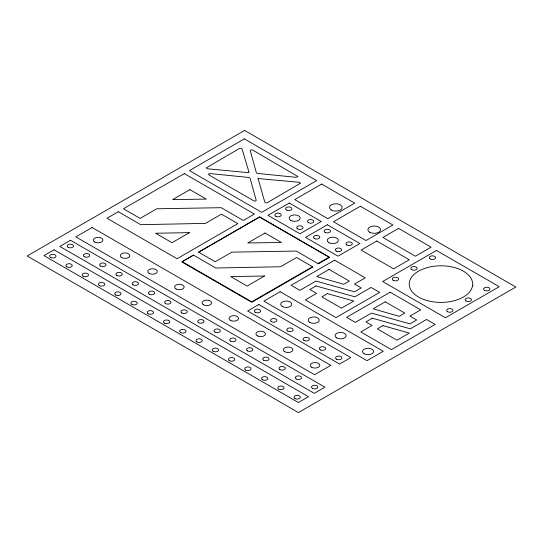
<?xml version="1.0" encoding="UTF-8"?>
<svg xmlns="http://www.w3.org/2000/svg" width="543" height="543" viewBox="0 0 543 543"><rect width="100%" height="100%" fill="white"/><g stroke="black" fill="none" stroke-linecap="round" stroke-linejoin="round"><path stroke-width="0.81" d="M193.566 255.169L181.824 261.95L251.314 302.071L312.517 266.735M198.697 252.203L259.724 216.976L329.214 257.097L317.981 263.579M248.932 172.09L248.002 172.633L207.711 168.778L206.197 167.943L239.572 148.375L241.133 148.225L242.063 148.952L248.932 172.09M258.061 178.518L264.787 202.105L265.71 202.838L267.278 202.682L300.652 183.113L299.139 182.278L258.061 178.518M472.851 285.516L471.65 288.659A31.704 18.306 0 0 1 421.544 298.582A31.704 18.306 0 0 1 425.603 268.086A31.704 18.306 0 0 1 472.498 282.319L472.851 285.516M208.912 173.984L208.872 174.914L253.778 200.835L255.312 201.114L256.228 200.381L250.099 178.267L249.264 177.513L210.25 173.584L208.912 173.984M297.849 176.502L296.2 177.323L257.185 173.393L256.35 172.64L250.221 150.526L251.137 149.793L252.671 150.072L297.849 176.502M244.601 130.429L27.15 255.97L298.399 412.571L515.85 287.03L244.601 130.429M244.33 138.879L189.412 170.59L261.706 212.333L316.63 180.622L244.33 138.879M118.333 211.729L107.005 218.272L177.059 258.719L237.848 223.621L221.449 214.152L205.444 223.397L140.746 224.673L118.333 211.729M184.342 173.617L123.465 208.77L140.128 218.395L156.778 208.784L221.184 207.691L243.312 220.465L254.395 214.064L184.342 173.617M92.1 227.497L75.844 236.884L314.587 374.724L330.843 365.337L92.1 227.497M54.056 249.8L43.969 255.624L298.406 402.526L308.492 396.702L54.056 249.8M70.481 240.284L59.839 246.434L314.275 393.329L324.924 387.179L70.481 240.284M189.921 189.643L172.654 199.614L206.32 199.111L189.921 189.643M189.412 232.648L171.988 242.707L155.583 233.239L189.412 232.648M193.43 255.088L182.102 261.631L252.156 302.078L312.944 266.98L296.546 257.511L280.541 266.749L215.843 268.025L193.43 255.088M259.445 216.976L198.562 252.128L215.225 261.753L231.875 252.135L296.281 251.049L318.408 263.823L329.499 257.423L259.445 216.976M321.639 184.063L294.74 199.593L327.809 218.686L354.708 203.157L321.639 184.063M289.31 203.041L268.011 215.333L299.953 233.782L321.252 221.483L289.31 203.041M265.018 233.001L247.751 242.972L281.417 242.47L265.018 233.001M327.375 224.775L305.519 237.393L338.024 256.16L359.88 243.542L327.375 224.775M360.389 206.231L333.49 221.761L365.996 240.529L392.894 224.999L360.389 206.231M264.509 276.007L247.085 286.066L230.68 276.597L264.509 276.007M334.644 260.172L291.109 285.306L299.845 290.349L315.931 281.064L354.457 291.829L361.176 287.946L354.457 284.064L365.242 277.833L334.644 260.172M280.134 291.754L263.884 301.134L367 360.674L383.256 351.287L280.134 291.754M258.862 304.514L247.649 310.983L339.565 364.048L350.771 357.579L258.862 304.514M376.781 240.997L361.088 250.051L393.594 268.819L409.286 259.758L376.781 240.997M398.603 228.393L382.91 237.454L415.415 256.221L431.108 247.16L398.603 228.393M329.085 269.403L316.759 276.523L343.658 284.288L349.264 281.05L329.085 269.403M315.999 285.964L309.829 289.521L316.555 293.41L305.315 299.899L335.995 317.607L379.679 292.385L371.093 287.43L354.871 296.797L315.999 285.964M327.47 293.614L321.863 296.845L341.479 308.173L353.812 301.053L327.47 293.614M436.463 250.459L382.659 281.518L445.43 317.757L499.227 286.697L436.463 250.459M390.132 292.202L346.59 317.343L355.332 322.386L371.412 313.101L409.938 323.866L416.664 319.976L409.938 316.094L420.73 309.87L390.132 292.202M385.245 301.827L373.143 308.818L399.139 316.318L404.745 313.087L385.245 301.827M372.301 318.225L365.921 321.911L372.036 325.44L360.796 331.929L391.476 349.644L435.167 324.415L426.581 319.46L410.352 328.827L372.301 318.225M382.951 325.644L377.351 328.882L396.967 340.203L409.293 333.083L382.951 325.644M94.781 242.035A4.758 2.742 0 0 0 102.736 240.807A4.758 2.742 0 0 0 96.912 237.44A4.758 2.742 0 0 0 94.781 242.035M121.686 257.565A4.758 2.742 0 0 0 129.641 256.337A4.758 2.742 0 0 0 123.818 252.97A4.758 2.742 0 0 0 121.686 257.565M149.149 273.421A4.758 2.742 0 0 0 157.103 272.192A4.758 2.742 0 0 0 151.28 268.826A4.758 2.742 0 0 0 149.149 273.421M176.047 288.951A4.758 2.742 0 0 0 184.002 287.722A4.758 2.742 0 0 0 178.179 284.356A4.758 2.742 0 0 0 176.047 288.951M203.51 304.806A4.758 2.742 0 0 0 211.465 303.578A4.758 2.742 0 0 0 205.641 300.211A4.758 2.742 0 0 0 203.51 304.806M230.408 320.336A4.758 2.742 0 0 0 238.363 319.108A4.758 2.742 0 0 0 232.54 315.741A4.758 2.742 0 0 0 230.408 320.336M257.307 335.866A4.758 2.742 0 0 0 265.262 334.637A4.758 2.742 0 0 0 259.439 331.278A4.758 2.742 0 0 0 257.307 335.866M284.77 351.721A4.758 2.742 0 0 0 292.725 350.493A4.758 2.742 0 0 0 286.901 347.133A4.758 2.742 0 0 0 284.77 351.721M311.668 367.251A4.758 2.742 0 0 0 319.63 366.023A4.758 2.742 0 0 0 313.806 362.663A4.758 2.742 0 0 0 311.668 367.251M68.079 247.303A3.17 1.833 0 0 0 73.38 246.481A3.17 1.833 0 0 0 69.497 244.241A3.17 1.833 0 0 0 68.079 247.303M84.335 256.69A3.17 1.833 0 0 0 89.636 255.868A3.17 1.833 0 0 0 85.753 253.629A3.17 1.833 0 0 0 84.335 256.69M100.584 266.07A3.17 1.833 0 0 0 105.885 265.249A3.17 1.833 0 0 0 102.003 263.009A3.17 1.833 0 0 0 100.584 266.07M116.833 275.457A3.17 1.833 0 0 0 122.141 274.636A3.17 1.833 0 0 0 118.259 272.389A3.17 1.833 0 0 0 116.833 275.457M133.089 284.837A3.17 1.833 0 0 0 138.39 284.016A3.17 1.833 0 0 0 134.508 281.776A3.17 1.833 0 0 0 133.089 284.837M149.339 294.225A3.17 1.833 0 0 0 154.646 293.403A3.17 1.833 0 0 0 150.764 291.157A3.17 1.833 0 0 0 149.339 294.225M165.595 303.605A3.17 1.833 0 0 0 170.896 302.784A3.17 1.833 0 0 0 167.013 300.544A3.17 1.833 0 0 0 165.595 303.605M181.844 312.985A3.17 1.833 0 0 0 187.152 312.171A3.17 1.833 0 0 0 183.269 309.924A3.17 1.833 0 0 0 181.844 312.985M198.663 322.698A3.17 1.833 0 0 0 203.964 321.877A3.17 1.833 0 0 0 200.082 319.63A3.17 1.833 0 0 0 198.663 322.698M214.913 332.078A3.17 1.833 0 0 0 220.214 331.257A3.17 1.833 0 0 0 216.331 329.017A3.17 1.833 0 0 0 214.913 332.078M230.605 341.14A3.17 1.833 0 0 0 235.906 340.318A3.17 1.833 0 0 0 232.024 338.079A3.17 1.833 0 0 0 230.605 341.14M247.418 350.846A3.17 1.833 0 0 0 252.719 350.025A3.17 1.833 0 0 0 248.837 347.785A3.17 1.833 0 0 0 247.418 350.846M263.674 360.226A3.17 1.833 0 0 0 268.975 359.405A3.17 1.833 0 0 0 265.093 357.165A3.17 1.833 0 0 0 263.674 360.226M279.923 369.613A3.17 1.833 0 0 0 285.224 368.792A3.17 1.833 0 0 0 281.342 366.552A3.17 1.833 0 0 0 279.923 369.613M296.179 378.994A3.17 1.833 0 0 0 301.48 378.172A3.17 1.833 0 0 0 297.598 375.932A3.17 1.833 0 0 0 296.179 378.994M312.429 388.381A3.17 1.833 0 0 0 317.73 387.559A3.17 1.833 0 0 0 313.847 385.32A3.17 1.833 0 0 0 312.429 388.381M50.594 257.45A3.17 1.833 0 0 0 55.902 256.629A3.17 1.833 0 0 0 52.019 254.389A3.17 1.833 0 0 0 50.594 257.45M66.85 266.837A3.17 1.833 0 0 0 72.151 266.016A3.17 1.833 0 0 0 68.269 263.769A3.17 1.833 0 0 0 66.85 266.837M83.099 276.217A3.17 1.833 0 0 0 88.407 275.396A3.17 1.833 0 0 0 84.525 273.156A3.17 1.833 0 0 0 83.099 276.217M99.355 285.604A3.17 1.833 0 0 0 104.656 284.783A3.17 1.833 0 0 0 100.774 282.536A3.17 1.833 0 0 0 99.355 285.604M115.605 294.985A3.17 1.833 0 0 0 120.913 294.163A3.17 1.833 0 0 0 117.03 291.924A3.17 1.833 0 0 0 115.605 294.985M131.861 304.365A3.17 1.833 0 0 0 137.162 303.551A3.17 1.833 0 0 0 133.279 301.304A3.17 1.833 0 0 0 131.861 304.365M148.11 313.752A3.17 1.833 0 0 0 153.418 312.931A3.17 1.833 0 0 0 149.535 310.691A3.17 1.833 0 0 0 148.11 313.752M164.366 323.133A3.17 1.833 0 0 0 169.667 322.311A3.17 1.833 0 0 0 165.785 320.071A3.17 1.833 0 0 0 164.366 323.133M180.615 332.52A3.17 1.833 0 0 0 185.923 331.698A3.17 1.833 0 0 0 182.041 329.458A3.17 1.833 0 0 0 180.615 332.52M196.871 341.9A3.17 1.833 0 0 0 202.172 341.079A3.17 1.833 0 0 0 198.29 338.839A3.17 1.833 0 0 0 196.871 341.9M213.121 351.287A3.17 1.833 0 0 0 218.429 350.466A3.17 1.833 0 0 0 214.546 348.226A3.17 1.833 0 0 0 213.121 351.287M229.377 360.667A3.17 1.833 0 0 0 234.678 359.846A3.17 1.833 0 0 0 230.795 357.606A3.17 1.833 0 0 0 229.377 360.667M245.626 370.055A3.17 1.833 0 0 0 250.934 369.233A3.17 1.833 0 0 0 247.051 366.987A3.17 1.833 0 0 0 245.626 370.055M262.439 379.761A3.17 1.833 0 0 0 267.747 378.939A3.17 1.833 0 0 0 263.864 376.699A3.17 1.833 0 0 0 262.439 379.761M278.695 389.141A3.17 1.833 0 0 0 283.996 388.32A3.17 1.833 0 0 0 280.113 386.08A3.17 1.833 0 0 0 278.695 389.141M294.944 398.528A3.17 1.833 0 0 0 300.252 397.707A3.17 1.833 0 0 0 296.369 395.46A3.17 1.833 0 0 0 294.944 398.528M255.217 312.279A3.17 1.833 0 0 0 260.525 311.458A3.17 1.833 0 0 0 256.642 309.218A3.17 1.833 0 0 0 255.217 312.279M271.473 321.666A3.17 1.833 0 0 0 276.774 320.845A3.17 1.833 0 0 0 272.891 318.598A3.17 1.833 0 0 0 271.473 321.666M287.722 331.047A3.17 1.833 0 0 0 293.03 330.225A3.17 1.833 0 0 0 289.147 327.986A3.17 1.833 0 0 0 287.722 331.047M303.978 340.434A3.17 1.833 0 0 0 309.279 339.613A3.17 1.833 0 0 0 305.397 337.366A3.17 1.833 0 0 0 303.978 340.434M320.227 349.814A3.17 1.833 0 0 0 325.535 348.993A3.17 1.833 0 0 0 321.653 346.753A3.17 1.833 0 0 0 320.227 349.814M336.484 359.195A3.17 1.833 0 0 0 341.785 358.38A3.17 1.833 0 0 0 337.902 356.133A3.17 1.833 0 0 0 336.484 359.195M331.345 210.026A6.34 3.658 0 0 0 341.954 208.383A6.34 3.658 0 0 0 334.189 203.896A6.34 3.658 0 0 0 331.345 210.026M328.882 242.68A5.545 3.204 0 0 0 338.167 241.241A5.545 3.204 0 0 0 331.373 237.318A5.545 3.204 0 0 0 328.882 242.68M314.39 238.52A3.17 1.833 0 0 0 319.698 237.698A3.17 1.833 0 0 0 315.816 235.458A3.17 1.833 0 0 0 314.39 238.52M325.04 232.377A3.17 1.833 0 0 0 330.348 231.556A3.17 1.833 0 0 0 326.465 229.309A3.17 1.833 0 0 0 325.04 232.377M336.253 251.144A3.17 1.833 0 0 0 341.554 250.323A3.17 1.833 0 0 0 337.671 248.076A3.17 1.833 0 0 0 336.253 251.144M346.896 244.995A3.17 1.833 0 0 0 352.203 244.174A3.17 1.833 0 0 0 348.321 241.934A3.17 1.833 0 0 0 346.896 244.995M369.735 232.268A6.34 3.658 0 0 0 380.344 230.632A6.34 3.658 0 0 0 372.579 226.146A6.34 3.658 0 0 0 369.735 232.268M484.553 290.342A3.17 1.833 0 0 0 489.854 289.521A3.17 1.833 0 0 0 485.971 287.281A3.17 1.833 0 0 0 484.553 290.342M447.561 311.696A3.17 1.833 0 0 0 452.869 310.874A3.17 1.833 0 0 0 448.986 308.634A3.17 1.833 0 0 0 447.561 311.696M466.057 301.019A3.17 1.833 0 0 0 471.358 300.198A3.17 1.833 0 0 0 467.475 297.958A3.17 1.833 0 0 0 466.057 301.019M430.192 258.957A3.17 1.833 0 0 0 435.493 258.135A3.17 1.833 0 0 0 431.61 255.896A3.17 1.833 0 0 0 430.192 258.957M411.696 269.633A3.17 1.833 0 0 0 416.997 268.812A3.17 1.833 0 0 0 413.114 266.572A3.17 1.833 0 0 0 411.696 269.633M393.2 280.31A3.17 1.833 0 0 0 398.508 279.489A3.17 1.833 0 0 0 394.618 277.249A3.17 1.833 0 0 0 393.2 280.31M282.306 306.524A5.545 3.204 0 0 0 291.584 305.091A5.545 3.204 0 0 0 284.79 301.168A5.545 3.204 0 0 0 282.306 306.524M309.768 322.379A5.545 3.204 0 0 0 319.046 320.947A5.545 3.204 0 0 0 312.252 317.024A5.545 3.204 0 0 0 309.768 322.379M336.667 337.909A5.545 3.204 0 0 0 345.945 336.477A5.545 3.204 0 0 0 339.151 332.554A5.545 3.204 0 0 0 336.667 337.909M364.129 353.764A5.545 3.204 0 0 0 373.408 352.332A5.545 3.204 0 0 0 366.613 348.409A5.545 3.204 0 0 0 364.129 353.764M290.736 220.37A5.545 3.204 0 0 0 300.014 218.938A5.545 3.204 0 0 0 293.22 215.014A5.545 3.204 0 0 0 290.736 220.37M297.618 228.908A3.17 1.833 0 0 0 302.926 228.087A3.17 1.833 0 0 0 299.044 225.847A3.17 1.833 0 0 0 297.618 228.908M308.397 222.664A3.17 1.833 0 0 0 313.705 221.843A3.17 1.833 0 0 0 309.822 219.603A3.17 1.833 0 0 0 308.397 222.664M286.541 210.046A3.17 1.833 0 0 0 291.842 209.225A3.17 1.833 0 0 0 287.96 206.985A3.17 1.833 0 0 0 286.541 210.046M275.763 216.29A3.17 1.833 0 0 0 281.07 215.469A3.17 1.833 0 0 0 277.188 213.229A3.17 1.833 0 0 0 275.763 216.29"/></g></svg>
